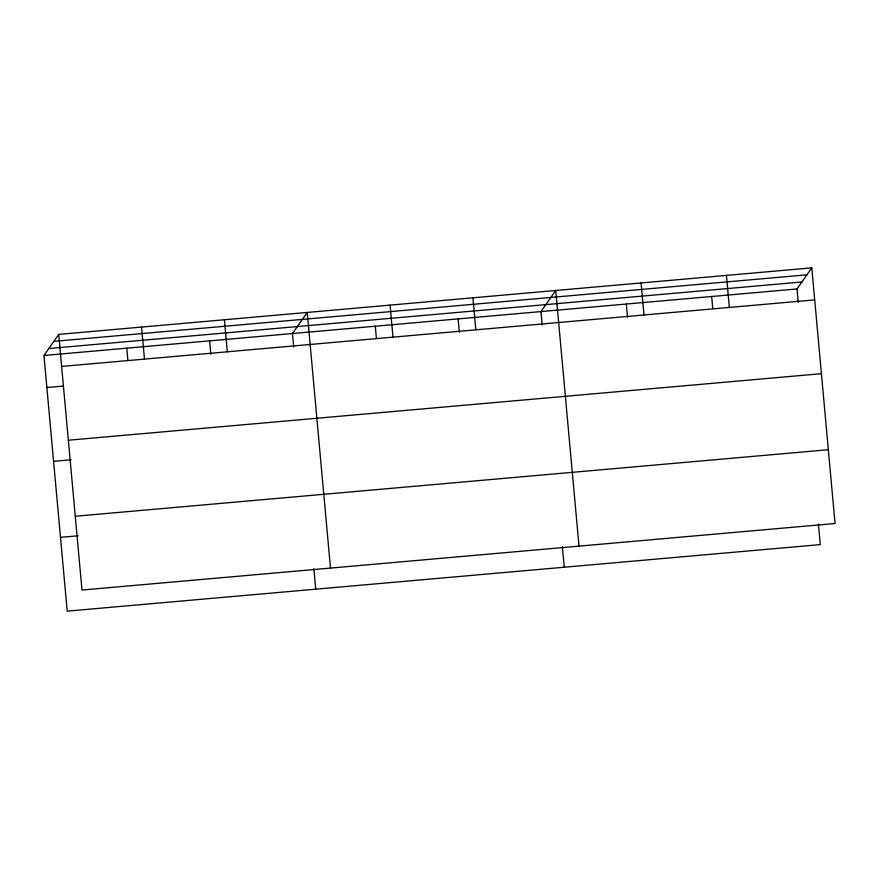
<?xml version="1.0" encoding="UTF-8"?>
<svg xmlns="http://www.w3.org/2000/svg" width="879" height="879" viewBox="0 0 879 879"><rect width="100%" height="100%" fill="white"/><g stroke="black" fill="none" stroke-linecap="round" stroke-linejoin="round"><path stroke-width="1.32" d="M818.415 524.104L820.283 544.606L67.211 611.136L43.95 355.49L58.717 334.394L811.789 267.864L835.05 523.51L81.989 590.04L58.717 334.394M798.231 302.31L797.011 288.96L811.789 267.864M53.85 341.36L806.911 274.819M48.828 348.534L801.89 281.994M43.95 355.49L797.011 288.96M61.629 366.433L814.701 299.893M46.862 387.529L63.156 386.09M68.353 440.225L821.415 373.685M53.586 461.321L71.232 459.761M75.264 516.248L828.337 449.718M60.497 537.344L78.154 535.783M726.439 275.402L729.35 307.441M711.671 296.498L712.759 308.507M641.088 282.939L643.999 314.979M626.32 304.035L627.54 317.385M579.008 546.134L555.737 290.488L540.97 311.584L542.189 324.933M562.373 546.727L564.241 567.23M472.902 297.805L475.825 329.834M458.135 318.901L459.354 332.251M390.067 305.123L392.979 337.151M375.3 326.219L376.388 338.228M330.493 568.087L307.232 312.441L292.465 333.537L293.674 346.886M313.858 568.691L315.726 589.183M224.398 319.758L227.309 351.798M209.62 340.854L210.839 354.204M141.552 327.076L144.475 359.115M126.785 348.172L127.884 360.192"/></g></svg>
